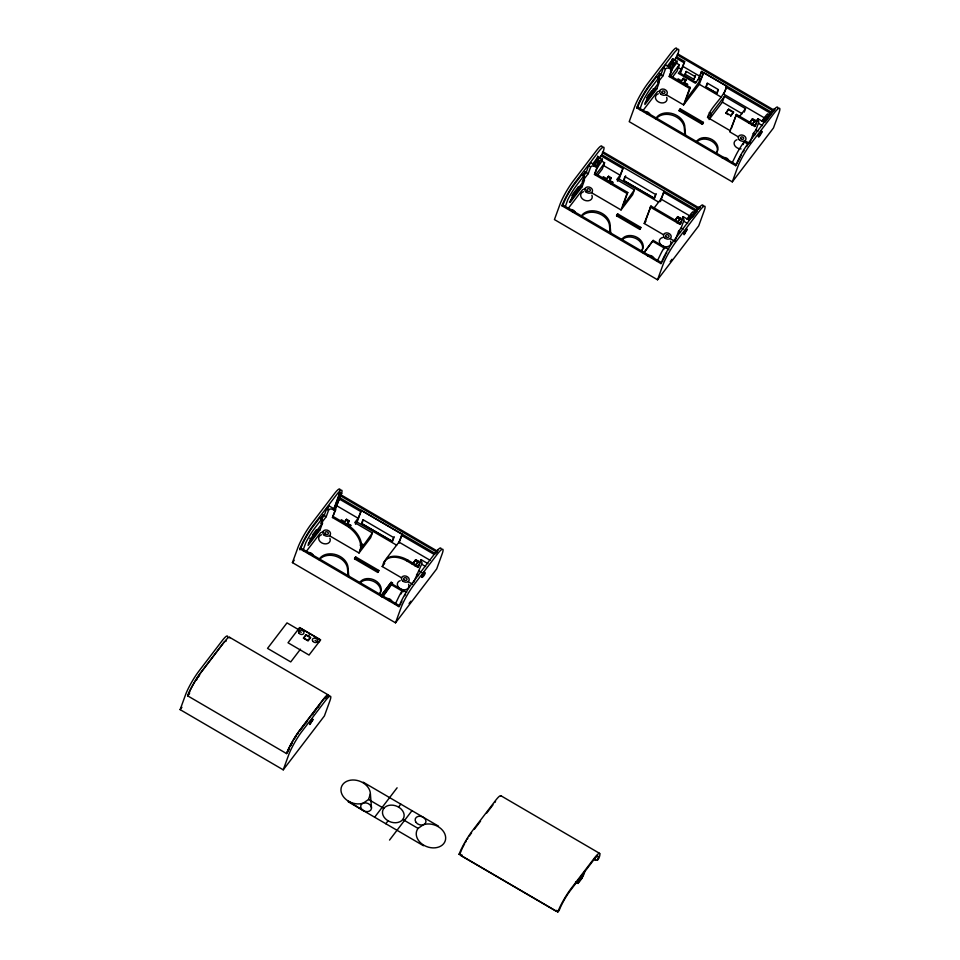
<?xml version="1.0" encoding="UTF-8"?>
<svg xmlns="http://www.w3.org/2000/svg" width="960" height="960" viewBox="0 0 960 960"><rect width="100%" height="100%" fill="white"/><g stroke="black" fill="none" stroke-linecap="round" stroke-linejoin="round"><path stroke-width="1.44" d="M311.532 720.348L309.936 723.06L310.08 722.376M686.664 228.984L684.096 234.768L687.276 229.26L684.18 232.956L684.528 231.984M761.436 131.088C752.964 147.156 767.256 124.656 760.188 133.632M370.392 793.812L368.556 799.476L363.276 803.124A15.096 11.496 20 0 1 341.94 794.256A15.096 11.496 20 0 1 352.836 779.988A15.096 11.496 20 0 1 370.392 793.812L371.496 807.936M312.336 719.316L309.516 724.188M758.28 135.684L758.196 136.476L760.044 134.196M283.236 769.836L288.696 754.836A19.068 2.868 -59.7 0 1 301.896 731.472L325.104 701.088A19.068 2.868 -59.7 0 1 329.868 700.932L324.408 715.932L283.236 769.836L180.132 709.632L185.592 694.632A19.068 2.868 -59.7 0 1 198.804 671.268L222.012 640.884A19.068 2.868 -59.7 0 1 227.7 637.188M395.52 622.824L400.98 607.824A19.068 2.868 -59.7 0 1 414.192 584.448L437.4 554.064A19.068 2.868 -59.7 0 1 442.152 553.908L436.692 568.908L395.52 622.824L292.428 562.62L297.888 547.62A19.068 2.868 -59.7 0 1 311.088 524.244L334.296 493.86A19.068 2.868 -59.7 0 1 339.996 490.164M437.544 551.22L341.088 494.904A19.068 2.868 -59.7 0 0 336.336 495.048L313.128 525.432A19.068 2.868 -59.7 0 0 299.916 548.808L398.94 606.636L399.612 605.748L300.588 547.92L299.892 549.864L301.416 546.852A15.888 2.388 -59.7 0 1 312.42 527.364L319.908 517.572L322.38 519.696L320.976 523.572L326.22 516.708L328.68 509.928A3.18 2.424 20 0 1 332.892 509.556L334.932 510.744L332.46 517.524L346.032 525.444A22.248 14.028 37.4 0 1 360.084 550.08L359.028 552.984L329.568 535.776M322.536 523.044L310.56 538.728L308.1 545.496L320.076 529.812L322.536 523.044L321.864 522.648M320.688 520.092L324.18 515.52L326.652 508.74L328.896 505.8L335.676 509.772L332.46 517.524M327.408 509.868L328.896 505.8M339.444 493.512L333.804 509.004L334.488 509.4L340.116 493.908L339.444 493.512L340.188 492.54L341.544 493.332L334.788 510.276L341.544 493.332M334.548 508.02L340.188 492.54M334.104 509.88L340.116 493.908M341.088 494.904L339.708 497.712L434.88 553.284M344.676 521.724L341.292 519.744L340.932 520.716L344.328 522.696L346.548 519.276L349.26 520.86L347.04 524.28L350.436 526.26L350.784 525.288L347.388 523.308L349.26 520.86M344.328 522.696L346.548 519.276M347.04 524.28L347.388 523.308M359.028 552.984L370.632 537.78L372.396 532.956L354.756 522.648L358.128 518.244L361.344 510.492L402.168 534.336L398.88 543.36M355.476 524.256L357.12 522.096L361.344 510.492M361.536 523.512L362.952 519.636L393.54 537.504L392.124 541.368L361.536 523.512L392.52 541.356L394.212 536.712M361.932 523.5L363.204 520.008M354.54 558.864L355.644 556.92L378.84 570.456L378.48 571.428L377.736 572.412L354.54 558.864L355.644 556.92M360.084 550.08L372.396 532.956M377.736 572.412L378.84 570.456M401.592 577.836L382.212 566.52L386.604 558.264L398.964 542.088L402.168 534.336M381.024 596.1L391.188 582.276L392.544 583.068L382.92 596.688M395.304 604.02L398.652 597.096A15.888 2.388 -59.7 0 1 402.444 590.184L406.752 592.188M401.208 593.868L402.672 589.812M412.764 564.072L415.728 559.68L418.44 561.264L416.352 564.516M383.268 563.616A22.248 14.028 37.4 0 1 407.196 561.156L417.924 567.42L421.14 559.668L427.92 563.628M417.924 567.42L421.14 559.668M413.52 582.624L421.608 564.192A3.18 2.424 20 0 0 420.384 560.652M435.708 553.86L437.856 549.576L436.836 552.384M562.716 205.74L563.424 203.796A15.888 2.388 -59.7 0 1 574.428 184.32L581.916 174.516L584.388 176.652L582.984 180.528L588.228 173.664L590.688 166.884A3.18 2.424 20 0 1 594.9 166.512L596.928 167.7L594.468 174.48L627.024 193.488L621.036 209.94L591.564 192.732M565.116 207.132L567.744 199.788A15.888 2.388 -59.7 0 1 576.468 185.508L583.956 175.716M572.568 195.684L570.108 202.452L582.084 186.768L584.544 180L572.568 195.684L571.896 195.288M583.572 175.908L586.188 172.476L588.648 165.696L590.904 162.756L597.684 166.716L594.468 174.48M594.828 164.676L597.288 157.896A7.944 1.188 -59.7 0 0 597.648 156.06M595.2 164.892L596.34 161.748L598.38 162.936L597.528 166.068L600.06 160.728A7.944 1.188 -59.7 0 1 602.04 160.668L601.86 161.16A34.356 5.16 -59.7 0 1 596.652 168.492M596.7 162.372L598.02 159.54A7.944 1.188 -59.7 0 1 600.396 157.92M597.168 162.756L598.656 158.688A7.944 1.188 -59.7 0 0 596.664 158.748L592.548 164.148M599.904 158.46L603.096 151.86L699.552 208.176M601.86 161.16L604.584 162.744L602.292 169.032L597.864 174.816M606.684 178.68L603.288 176.7L602.94 177.672L606.336 179.652L608.556 176.232L611.268 177.816L609.048 181.236L612.432 183.216L612.792 182.244L609.396 180.264L611.268 177.816M606.336 179.652L608.556 176.232M609.048 181.236L609.396 180.264M637.488 107.832L638.196 105.9A15.888 2.388 -59.7 0 1 649.2 86.424L656.688 76.62L659.16 78.756L657.756 82.62L663 75.768L665.46 68.988A3.18 2.424 20 0 1 669.672 68.616L671.7 69.804L669.24 76.572L689.592 88.452L683.604 104.904L666.192 94.74M647.34 97.776L644.88 104.556L656.856 88.872L659.316 82.092L647.34 97.776L646.668 97.38M621.036 209.94L632.64 194.736L634.404 189.912L616.764 179.604L620.136 175.2L623.352 167.448L619.128 179.052L617.472 181.2M658.344 78L660.96 74.58L663.432 67.8L665.676 64.86L672.456 68.82L669.24 76.572M623.544 180.468L624.948 176.592L655.536 194.46L654.132 198.324L623.544 180.468L654.528 198.312L656.22 193.668M623.94 180.456L625.632 175.812M669.6 66.768L672.072 60A7.944 1.188 -59.7 0 0 672.408 58.836M669.972 66.996L671.112 63.852L673.152 65.04L672.3 68.172L674.832 62.832A7.944 1.188 -59.7 0 1 676.812 62.772L670.44 71.364M671.472 64.476L672.792 61.644A7.944 1.188 -59.7 0 1 675.168 60.012M616.548 215.82L617.64 213.864L640.836 227.412L640.488 228.384L639.744 229.368L616.548 215.82L617.64 213.864M671.94 64.86L673.428 60.792A7.944 1.188 -59.7 0 0 671.436 60.852L667.32 66.24M674.688 60.564L677.868 53.952L774.324 110.28M595.212 173.496L627.768 192.504L622.836 206.052L634.404 189.912M676.632 63.252L679.356 64.836L677.064 71.124L672.636 76.92M771.696 112.368L701.592 71.424L698.304 79.284L695.304 83.196L678.348 73.296L681.348 69.372L684.636 61.524L676.488 56.772M696.24 82.524L680.496 73.32L684.636 61.524M681.456 80.784L678.072 78.804L677.712 79.764L681.108 81.744L683.328 78.336L686.04 79.92L683.82 83.34L687.204 85.32L687.564 84.348L684.168 82.368L686.04 79.92M681.108 81.744L683.328 78.336M694.104 79.392L685.092 74.256L686.148 71.352L694.968 76.5L693.912 79.404L695.544 75.42L694.968 76.5M686.256 71.604L685.092 74.256M683.82 83.34L684.168 82.368M679.104 110.784L680.208 108.84L703.404 122.388L703.056 123.348L702.3 124.332L679.104 110.784L680.208 108.84M669.984 75.6L690.336 87.48L684.696 102.96C689.88 92.268 699.72 84.144 703.548 72.708L726.744 86.256L723.924 93.996M639.744 229.368L640.836 227.412M663.6 234.792L644.22 223.476L650.964 206.04L680.676 223.404L679.932 224.376L650.208 207.024M645.324 221.532L650.964 206.04M698.952 79.104L701.592 71.424M683.604 104.904L699.324 84.324L703.548 72.708M653.796 208.428L660.96 199.044L664.176 191.292L660.42 201.612M705.84 86.964L707.256 83.088L718.104 89.424L716.7 93.3L705.84 86.964L717.096 93.288L718.356 89.808M706.236 86.952L707.508 83.46M643.908 253.056L653.184 240.396L668.58 249.384M702.3 124.332L703.404 122.388M730.476 130.86L707.544 117.468C711.264 105.6 723.468 98.364 726.744 86.256M657.312 260.976L660.66 254.052A15.888 2.388 -59.7 0 1 664.452 247.14L668.748 249.144L668.388 249.756M724.488 96.348L711.204 113.748L709.092 119.544L722.376 102.156L724.488 96.348L745.524 108.624L744.252 112.104M663.696 249.468L664.68 246.768M675.636 219.888L677.736 216.636L680.448 218.22L677.484 222.612M657.528 279.78L662.988 264.78A19.068 2.868 -59.7 0 1 676.2 241.404L699.396 211.02A19.068 2.868 -59.7 0 1 704.16 210.864L698.7 225.864L657.528 279.78L554.436 219.576L559.896 204.576A19.068 2.868 -59.7 0 1 573.096 181.2L596.304 150.816A19.068 2.868 -59.7 0 1 601.992 146.58M679.932 224.376L683.136 216.624L688.572 219.792L695.304 210.972A15.888 2.388 -59.7 0 1 700.056 207.756M680.676 223.404L683.136 216.624M675.036 240.948L678.528 231.36L681.144 227.928L683.604 221.148A3.18 2.424 20 0 0 682.392 217.608M728.244 114.624L725.808 113.196L728.676 109.188L733.56 112.044L730.692 116.052L733.56 112.044M688.5 218.112L689.256 216.012L691.296 217.2M725.808 113.196L728.676 109.188M689.244 217.692L690.948 213.804A7.944 1.188 -59.7 0 1 693.276 212.58M735.708 115.392L754.704 126.48L755.448 125.496L736.452 114.408L729.72 131.844L738.588 137.016M731.34 128.484L736.452 114.408M732.084 163.068L735.432 156.156A15.888 2.388 -59.7 0 1 744.156 141.876L748.224 144.252M743.172 144.588L744.156 141.876M749.544 123.132L752.508 118.728L755.22 120.312L752.256 124.716M732.3 181.872L737.76 166.872A19.068 2.868 -59.7 0 1 750.972 143.496L774.168 113.112A19.068 2.868 -59.7 0 1 778.932 112.968L773.472 127.968L732.3 181.872L629.208 121.668L634.668 106.668A19.068 2.868 -59.7 0 1 647.868 83.304L671.076 52.92A19.068 2.868 -59.7 0 1 676.764 49.212M754.704 126.48L757.92 118.728L763.344 121.896L770.076 113.076A15.888 2.388 -59.7 0 1 774.828 109.86M755.448 125.496L757.92 118.728M749.808 143.052L753.3 133.452L755.916 130.02L758.376 123.252A3.18 2.424 20 0 0 757.164 119.7M763.272 120.204L764.028 118.116L766.068 119.304M764.016 119.784L765.72 115.908A7.944 1.188 -59.7 0 1 768.048 114.684M579.372 878.712C574.62 889.524 584.46 875.748 584.616 871.848M580.176 877.668L578.064 883.476L575.556 882.012M581.712 878.7L583.824 872.892M423.744 573.684L422.22 576.048L422.724 574.668M759.312 134.088C758.04 137.28 762.012 130.656 759.924 133.044M422.004 575.496L422.352 574.848M684.012 232.452L684.348 231.804M758.784 134.556L759.12 133.908M685.284 231.612L685.836 230.292L684.936 231.276M310.44 721.2L310.836 720.564M422.724 574.188L423.132 573.552M685.272 232.104L684.132 233.772M310.644 721.332L311.244 720.492M422.928 574.32L423.348 573.696M224.052 642.072L200.844 672.456A19.068 2.868 -59.7 0 0 187.632 695.82L286.656 753.648A19.068 2.868 -59.7 0 1 299.868 730.284L323.076 699.9A19.068 2.868 -59.7 0 1 328.764 695.664M321.948 518.76L314.46 528.552A15.888 2.388 -59.7 0 0 305.736 542.832L303.108 550.188A3.18 2.424 20 0 0 303.192 550.704M658.728 77.808L651.24 87.612A15.888 2.388 -59.7 0 0 642.516 101.892L639.888 109.236A3.18 2.424 20 0 0 639.972 109.764M299.916 548.808L300.588 547.92M561.924 205.764L562.596 204.876L661.62 262.704L660.948 263.592L561.924 205.764A19.068 2.868 -59.7 0 1 575.136 182.388L598.344 152.004A19.068 2.868 -59.7 0 1 603.096 151.86M636.696 107.856L637.368 106.98L736.392 164.808L735.72 165.684L636.696 107.856A19.068 2.868 -59.7 0 1 649.908 84.492L673.116 54.108A19.068 2.868 -59.7 0 1 677.868 53.952M188.592 694.824L189.264 693.948A15.888 2.388 -59.7 0 1 189.66 692.904M596.34 161.748L595.776 162.48A7.944 1.188 -59.7 0 0 593.472 165.9M671.112 63.852L670.548 64.584A7.944 1.188 -59.7 0 0 668.832 67.056M312.456 534.972L315.876 530.484M572.748 194.16L577.884 187.44M582.156 181.836L583.872 179.604M647.52 96.264L651.792 90.66M180.132 709.632L181.932 707.292M292.428 562.62L294.216 560.268M598.38 162.936L597.816 163.668A7.944 1.188 -59.7 0 0 596.1 166.152M673.152 65.04L672.588 65.772A7.944 1.188 -59.7 0 0 670.872 68.244M308.28 543.984L319.392 529.416L320.076 529.812M569.424 202.056L581.4 186.372L582.084 186.768M645.048 103.032L656.172 88.476L656.856 88.872M334.932 510.744L335.676 509.772M596.928 167.7L597.684 166.716M306.252 551.46L320.232 533.16A3.18 2.424 20 0 1 323.112 532.284M568.26 208.404L582.24 190.116A3.18 2.424 20 0 1 585.12 189.24M643.032 110.508L657.012 92.208A3.18 2.424 20 0 1 659.892 91.344M670.5 76.428L679.356 64.836M346.032 525.444L346.776 524.46L333.216 516.54M349.284 527.256L350.784 525.288M611.292 184.212L612.792 182.244M686.064 86.304L687.564 84.348M689.592 88.452L690.336 87.48M627.024 193.488L627.768 192.504M308.148 636.336L310.044 633.852M300.468 649.176L290.736 661.92L267.54 648.372L287.004 622.884L298.608 629.664M707.544 117.468L709.308 115.164M739.272 116.808L745.524 108.624M407.196 561.156L407.94 560.184L418.668 566.448M381.372 595.14L391.188 582.276M643.368 253.26L653.184 240.396M381.84 597.096L392.544 583.068M412.236 564.252L415.728 559.68M675.12 220.056L677.736 216.636M749.016 123.3L752.508 118.728M414.948 565.836L418.44 561.264M676.956 222.792L680.448 218.22M751.728 124.884L755.22 120.312M689.256 216.012L688.704 216.744A7.944 1.188 -59.7 0 0 686.988 219.216M764.028 118.116L763.476 118.848A7.944 1.188 -59.7 0 0 761.76 121.32M767.748 117.096L767.196 117.828L765.156 116.64M299.508 731.244L303.972 725.4M312.012 714.888L316.476 709.044M305.364 723.84L307.164 721.476M312.516 714.468L313.32 713.424M317.772 707.592L319.56 705.252M692.172 217.644L696.66 211.764A15.888 2.388 -59.7 0 1 697.428 210.792M765.144 122.1L771.432 113.868A15.888 2.388 -59.7 0 1 772.2 112.896M287.34 752.496L288.012 751.608A15.888 2.388 -59.7 0 1 289.476 748.14M409.08 603.528L410.868 601.188M670.2 261.648L671.976 259.308M374.64 817.212L397.104 787.8M385.824 823.74L388.068 820.8M398.556 807.072L400.8 804.132M389.532 840.072L411.984 810.672M474.264 829.368L480.552 821.136M486.696 813.096L492.984 804.864M557.82 912A19.068 2.868 -59.7 0 1 571.464 888.06L594.24 858.24A19.068 2.868 -59.7 0 1 598.992 858.096L597.492 860.052A15.888 2.388 -59.7 0 0 593.532 860.172L570.324 890.556A15.888 2.388 -59.7 0 0 559.32 910.044L557.82 912L459.072 854.328L460.56 852.372A15.888 2.388 -59.7 0 1 461.988 848.964M558.648 910.92L556.08 911.184L461.4 855.9L462.072 855.012M556.08 911.184L556.752 910.308M595.608 859.44L594.936 860.316L597.492 860.052M644.22 223.476L645.852 221.352M382.212 566.52L384.66 563.34M423.876 572.508L424.584 571.92L421.812 577.164M418.068 828.396L423.348 824.748A15.096 11.496 20 0 1 445.404 835.704A15.096 11.496 20 0 1 428.676 847.248A15.096 11.496 20 0 1 418.068 828.396L402.804 819.48A11.124 8.472 20 0 1 384.024 817.104A11.124 8.472 20 0 1 393.108 805.224A11.124 8.472 20 0 1 402.804 819.48M652.836 89.16L656.172 88.476M578.064 187.068L581.4 186.372M316.056 530.112L319.392 529.416M677.196 54.84L773.652 111.156M675.672 57.852L683.808 62.604M700.764 72.504L702.804 73.692M726 87.24L770.772 113.388M682.872 66.36L699.828 76.26M672.24 62.376L674.268 63.564M677.856 67.344L681.348 69.372M698.304 79.284L700.332 80.472M723.528 94.008L765.756 118.668M699.324 84.324L721.224 97.116M663.432 67.8L665.46 68.988M682.98 79.296L685.692 80.88M722.376 102.156L742.164 113.712M752.16 119.7L754.872 121.284M758.376 123.252L762.456 125.628M728.496 109.668L733.38 112.524M660.96 74.58L663 75.768M755.916 130.02L757.956 131.208M725.976 112.716L730.86 115.572M753.3 133.452L755.328 134.64M659.16 78.756L656.688 76.62M709.308 112.632L711.204 113.748M744.912 140.712L748.716 142.932A3.18 2.424 20 0 1 749.28 143.328M679.464 109.824L702.66 123.372M602.424 152.736L698.88 209.064M601.716 154.668L696.888 210.24M600.9 155.748L622.596 168.42M663.432 192.264L696.06 211.32M597.468 160.284L599.496 161.472M690.384 214.536L692.424 215.724M603.54 165.504L620.136 175.2M660.96 199.044L691.08 216.624M619.128 179.052L658.668 202.152M588.648 165.696L590.688 166.884M608.208 177.204L610.92 178.788M677.388 217.596L680.1 219.18M683.604 221.148L687.684 223.524M586.188 172.476L588.228 173.664M681.144 227.928L683.172 229.116M678.528 231.36L680.556 232.548M670.068 238.572L673.944 240.828A3.18 2.424 20 0 1 674.508 241.236M616.896 214.848L640.092 228.396M652.824 241.368L664.188 248.004M339.744 494.4L340.416 494.796M436.728 551.04L437.412 551.436M340.416 495.78L436.872 552.108M360.588 511.464L338.892 498.792L336.42 505.572L358.128 518.244M401.424 535.308L434.136 554.412M398.964 542.088L430.416 560.46M357.12 522.096L396.66 545.196M326.652 508.74L328.68 509.928M346.2 520.248L348.912 521.832M415.38 560.64L418.092 562.224M421.608 564.192L425.676 566.568M324.18 515.52L326.22 516.708M419.136 570.972L422.184 572.748M416.52 574.404L418.548 575.592M322.38 519.696L319.908 517.572M360.876 543.24L363.408 544.716M360.168 545.172L362.712 546.648M408.06 581.616L411.936 583.872A3.18 2.424 20 0 1 412.5 584.28M354.888 557.892L378.084 571.44M390.84 583.248L405.384 591.732M391.836 585.012L403.332 591.72M309.888 538.332L310.56 538.728M396.408 604.668L398.628 605.964M301.248 632.316L297.804 630.3L299.712 627.816L320.376 639.888L318.48 642.372L315.036 640.356M229.584 637.296L328.332 694.968M500.88 795.732L599.64 853.392M363.156 782.16L438.444 826.116M368.556 799.476L383.82 808.392M348.18 801.756L423.468 845.724M348.564 801.264L363.456 810.672M459.888 853.26L461.4 855.9M581.916 174.516L582.36 175.464M685.536 135.552L684.864 127.08A15.492 11.796 20 0 0 673.392 113.94A15.492 11.796 20 0 0 656.544 117.456M684.792 134.172L684.348 128.532A15.492 11.796 20 0 0 672.864 115.392A15.492 11.796 20 0 0 656.016 118.896M610.764 233.448L610.092 224.988A15.492 11.796 20 0 0 598.62 211.848A15.492 11.796 20 0 0 581.772 215.352M610.128 233.484L609.576 226.428A15.492 11.796 20 0 0 598.092 213.288A15.492 11.796 20 0 0 581.244 216.792M348.756 576.492L348.096 568.032A15.492 11.796 20 0 0 336.612 554.892A15.492 11.796 20 0 0 319.764 558.396M348.12 576.528L347.568 569.472A15.492 11.796 20 0 0 336.084 556.332A15.492 11.796 20 0 0 319.236 559.848M187.764 695.904A19.068 2.868 -59.7 0 1 200.976 672.528L224.184 642.144A19.068 2.868 -59.7 0 1 229.872 637.908M286.524 753.576A19.068 2.868 -59.7 0 1 300.168 729.636L322.932 699.816A19.068 2.868 -59.7 0 1 328.62 695.58M196.248 680.364A15.888 2.388 -59.7 0 1 197.316 678.684M198.084 677.532A15.888 2.388 -59.7 0 1 199.56 675.42M290.784 745.464A15.888 2.388 -59.7 0 1 292.296 742.62M297.396 734.388A15.888 2.388 -59.7 0 1 298.224 733.212M324.972 698.604A15.888 2.388 -59.7 0 1 325.956 697.836M225.624 641.532A15.888 2.388 -59.7 0 1 226.212 640.932M662.448 261.624A15.888 2.388 -59.7 0 1 662.856 260.568M663.348 259.404A15.888 2.388 -59.7 0 1 665.208 255.48M665.952 254.064A15.888 2.388 -59.7 0 1 666.732 252.636M703.056 206.136A19.068 2.868 -59.7 0 0 697.368 209.832L674.16 240.216A19.068 2.868 -59.7 0 0 660.948 263.592M647.508 255.912A3.972 3.024 20 0 1 651.432 255.828A3.972 3.024 20 0 1 653.964 258.66M571.86 211.356A1.752 1.332 20 0 1 572.628 211.812M569.508 209.664A3.972 3.024 20 0 1 575.28 212.712M591.888 195.252A5.94 4.524 20 0 1 588.804 200.7A5.94 4.524 20 0 1 581.292 197.496A5.94 4.524 20 0 1 583.56 191.7M670.572 241.188A5.964 4.536 20 0 1 667.104 246.732A5.964 4.536 20 0 1 659.628 242.784A5.964 4.536 20 0 1 663.372 237.384M604.584 162.744A34.356 5.16 -59.7 0 1 595.536 174.744M622.128 238.92A11.52 8.772 20 0 1 637.38 237.552A11.52 8.772 20 0 1 641.796 250.404M621.6 240.372A11.52 8.772 20 0 1 635.532 238.32A11.52 8.772 20 0 1 642.336 249.816M694.38 213.396A7.944 1.188 -59.7 0 1 694.728 213.108M689.016 220.404A7.944 1.188 -59.7 0 1 689.604 219.516M690.18 218.676A7.944 1.188 -59.7 0 1 690.732 217.932M400.44 604.668A15.888 2.388 -59.7 0 1 400.848 603.612M401.34 602.448A15.888 2.388 -59.7 0 1 401.892 601.2M404.724 595.68A15.888 2.388 -59.7 0 1 405.54 594.24M441.048 548.64A19.068 2.868 -59.7 0 0 435.36 552.876L412.152 583.26A19.068 2.868 -59.7 0 0 398.94 606.636M388.536 600.348A1.752 1.332 20 0 1 388.944 600.528M386.184 598.656A3.972 3.024 20 0 1 391.956 601.704M309.408 554.304A1.752 1.332 20 0 1 309.852 554.4M307.5 552.708A3.972 3.024 20 0 1 311.496 553.332A3.972 3.024 20 0 1 313.308 556.44M329.88 538.296A5.94 4.524 20 0 1 326.808 543.744A5.94 4.524 20 0 1 319.296 540.54A5.94 4.524 20 0 1 321.552 534.744M408.576 584.232A5.964 4.536 20 0 1 405.492 589.704A5.964 4.536 20 0 1 397.956 586.488A5.964 4.536 20 0 1 400.224 580.668M346.776 524.46A22.248 14.028 37.4 0 1 360.84 549.096M384.024 562.644A22.248 14.028 37.4 0 1 407.94 560.184M360.12 581.964A11.52 8.772 20 0 1 375.384 580.596A11.52 8.772 20 0 1 379.788 593.448M359.592 583.416A11.52 8.772 20 0 1 373.524 581.364A11.52 8.772 20 0 1 380.328 592.86M324.72 698.436A17.472 2.628 -59.7 0 1 327.732 696.468M287.976 751.188A17.472 2.628 -59.7 0 1 288.684 749.544M290.448 745.908A17.472 2.628 -59.7 0 1 291.468 743.964M294.876 738.06A17.472 2.628 -59.7 0 1 296.064 736.176M459.072 854.328A19.068 2.868 -59.7 0 1 472.272 830.964L495.48 800.58A19.068 2.868 -59.7 0 1 501.168 796.344M462.6 847.68A15.888 2.388 -59.7 0 1 464.628 843.78M465.372 842.436A15.888 2.388 -59.7 0 1 466.152 841.092M467.244 839.28A15.888 2.388 -59.7 0 1 467.844 838.308M469.38 835.956A15.888 2.388 -59.7 0 1 471.576 832.896M494.784 802.512A15.888 2.388 -59.7 0 1 495.54 801.54M737.22 163.728A15.888 2.388 -59.7 0 1 737.628 162.66M738.12 161.496A15.888 2.388 -59.7 0 1 741.504 154.74M743.16 151.86A15.888 2.388 -59.7 0 1 744.012 150.444M746.592 146.496A15.888 2.388 -59.7 0 1 747.42 145.332M777.828 108.228A19.068 2.868 -59.7 0 0 772.14 111.924L748.932 142.308A19.068 2.868 -59.7 0 0 735.72 165.684M772.908 112.044A15.888 2.388 -59.7 0 1 773.58 111.312M769.152 115.5A7.944 1.188 -59.7 0 1 769.5 115.212M763.788 122.508A7.944 1.188 -59.7 0 1 764.376 121.608M764.952 120.78A7.944 1.188 -59.7 0 1 765.504 120.036M722.28 158.004A3.972 3.024 20 0 1 726.204 157.932A3.972 3.024 20 0 1 728.736 160.764M646.596 113.568A1.584 1.212 20 0 1 646.968 113.748M644.28 111.768A3.972 3.024 20 0 1 650.052 114.816M666.66 97.344A5.94 4.524 20 0 1 663.576 102.804A5.94 4.524 20 0 1 656.064 99.6A5.94 4.524 20 0 1 658.332 93.792M741.072 148.896A5.964 4.536 20 0 1 734.472 145.044A5.964 4.536 20 0 1 737.004 139.728M696.9 141.012A11.52 8.772 20 0 1 712.164 139.656A11.52 8.772 20 0 1 716.568 152.508M696.372 142.464A11.52 8.772 20 0 1 710.304 140.412A11.52 8.772 20 0 1 717.108 151.92M579.768 880.344L581.412 877.824L579.768 880.344M321.804 517.248L323.448 514.716L321.804 517.248M583.812 174.204L585.444 171.672L583.812 174.204M658.584 76.296L660.18 73.728L658.584 76.296M309.768 724.452L313.044 719.448L309.768 724.452M422.052 577.428C425.82 575.412 426.564 567.84 422.052 577.428M299.628 627.576L288.024 642.768L309.048 655.056L320.652 639.864L299.628 627.576M305.952 634.704L303.336 638.136L308.088 640.908L310.704 637.476L305.952 634.704M306.108 635.148L303.864 638.088L307.932 640.464L310.176 637.524L306.108 635.148M587.208 190.584A1.752 1.332 20 0 0 590.16 190.956A1.752 1.332 20 0 0 588.636 188.712A1.752 1.332 20 0 0 587.208 190.584M585.864 191.82A3.972 3.024 20 0 0 592.38 191.484A3.972 3.024 20 0 0 587.76 186.936A3.972 3.024 20 0 0 585.864 191.82M665.892 236.52A1.752 1.332 20 0 0 668.844 236.892A1.752 1.332 20 0 0 667.308 234.66A1.752 1.332 20 0 0 665.892 236.52M664.536 237.756A3.972 3.024 20 0 0 671.064 237.432A3.972 3.024 20 0 0 666.444 232.884A3.972 3.024 20 0 0 664.536 237.756M325.2 533.628A1.752 1.332 20 0 0 328.152 534A1.752 1.332 20 0 0 326.628 531.756A1.752 1.332 20 0 0 325.2 533.628M323.856 534.864A3.972 3.024 20 0 0 330.372 534.528A3.972 3.024 20 0 0 325.752 529.98A3.972 3.024 20 0 0 323.856 534.864M403.884 579.564A1.752 1.332 20 0 0 406.836 579.936A1.752 1.332 20 0 0 405.312 577.704A1.752 1.332 20 0 0 403.884 579.564M402.528 580.812A3.972 3.024 20 0 0 409.056 580.476A3.972 3.024 20 0 0 404.436 575.928A3.972 3.024 20 0 0 402.528 580.812M298.932 633.108A2.784 2.112 20 0 0 303.624 633.696A2.784 2.112 20 0 0 301.2 630.132A2.784 2.112 20 0 0 298.932 633.108M312.708 641.148A2.784 2.112 20 0 0 317.412 641.748A2.784 2.112 20 0 0 314.976 638.184A2.784 2.112 20 0 0 312.708 641.148M361.44 808.824A5.556 4.236 20 0 0 370.824 810.012A5.556 4.236 20 0 0 365.976 802.884A5.556 4.236 20 0 0 361.44 808.824M415.908 822.216A5.556 4.236 20 0 0 425.304 823.404A5.556 4.236 20 0 0 420.444 816.276A5.556 4.236 20 0 0 415.908 822.216M662.112 92.628A1.584 1.212 20 0 0 664.8 92.976A1.584 1.212 20 0 0 663.408 90.936A1.584 1.212 20 0 0 662.112 92.628M660.636 93.912A3.972 3.024 20 0 0 667.152 93.588A3.972 3.024 20 0 0 662.532 89.04A3.972 3.024 20 0 0 660.636 93.912M740.796 138.576A1.584 1.212 20 0 0 743.472 138.912A1.584 1.212 20 0 0 742.092 136.884A1.584 1.212 20 0 0 740.796 138.576M739.308 139.86A3.972 3.024 20 0 0 745.836 139.536A3.972 3.024 20 0 0 741.216 134.976A3.972 3.024 20 0 0 739.308 139.86"/></g></svg>
